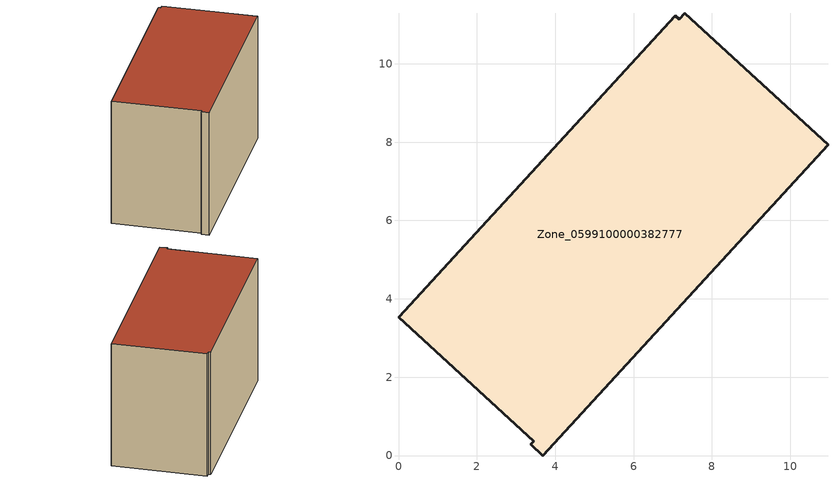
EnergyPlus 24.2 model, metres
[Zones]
Zone_0599100000382777
 floor ground (C_G): 7.31,11.29 10.96,7.93 3.68,0 3.37,0.28 3.45,0.37 0,3.53 7.07,11.23 7.17,11.14 z0
 wall outside (C_F): 3.45,0.37 3.37,0.28 3.68,0 10.96,7.93 7.31,11.29 7.17,11.14 7.07,11.23 0,3.53 3.45,0.37 z0:6.94
 roof outside (C_R): 10.96,7.93 7.31,11.29 7.17,11.14 7.07,11.23 0,3.53 3.45,0.37 3.37,0.28 3.68,0 z6.94
[BUILDING]
Pand.0599100000382777: North Axis=0; Terrain=City; Loads Convergence Tolerance Value=0.04; Temperature Convergence Tolerance Value=0.4; Solar Distribution=FullExterior; Maximum Number of Warmup Days=25; Minimum Number of Warmup Days=1
[Site:Location]
Rotterdam.The.Hague.AP_ZH_NLD Design_Conditions: Latitude=51.96; Longitude=4.45; Time Zone=1; Elevation=-4.5
[SITE:GROUNDTEMPERATURE:BUILDINGSURFACE]
18, 18, 18, 18, 18, 18, 18, 18, 18, 18, 18, 18
[MATERIAL] Thermal Absorptance=0.9; Solar Absorptance=0.7; Visible Absorptance=0.7
Name | Roughness | Thickness | Conductivity | Density | Specific Heat
G.TI.1992-2005 | MediumSmooth | 0.15 | 0.06 | 540 | 1210
F.TI.1992-2005 | Rough | 0.3 | 0.12 | 1920 | 840
R.TI.1992-2005 | MediumRough | 0.2 | 0.08 | 1500 | 1000
[CONSTRUCTION]
C_G: G.TI.1992-2005
C_F: F.TI.1992-2005
C_R: R.TI.1992-2005
[ZONE]
Zone_0599100000382777: Type=1; Multiplier=1; Ceiling Height=Autocalculate; Volume=Autocalculate; Floor Area=autocalculate; Part of Total Floor Area=Yes
[ZONEINFILTRATION:DESIGNFLOWRATE]
Infil_Zone_0599100000382777: Zone or ZoneList or Space or SpaceList=Zone_0599100000382777; Schedule=AlwaysOn; Design Flow Rate Calculation Method=Flow/Area; Flow Rate per Floor Area=0.0015; Constant Term Coefficient=1; Temperature Term Coefficient=0; Velocity Term Coefficient=0; Velocity Squared Term Coefficient=0
[HVACTEMPLATE:ZONE:IDEALLOADSAIRSYSTEM]
Zone_0599100000382777: Maximum Heating Supply Air Temperature=50; Minimum Cooling Supply Air Temperature=13; Maximum Heating Supply Air Humidity Ratio=0.0156; Minimum Cooling Supply Air Humidity Ratio=0.0077; Heating Limit=NoLimit; Cooling Limit=NoLimit; Dehumidification Control Type=ConstantSensibleHeatRatio; Cooling Sensible Heat Ratio=0.7; Dehumidification Setpoint=60; Humidification Control Type=None; Humidification Setpoint=30; Outdoor Air Method=None; Outdoor Air Flow Rate per Person=0.00944; Outdoor Air Flow Rate per Zone Floor Area=0; Outdoor Air Flow Rate per Zone=0; Demand Controlled Ventilation Type=None; Outdoor Air Economizer Type=NoEconomizer; Heat Recovery Type=None; Sensible Heat Recovery Effectiveness=0.7; Latent Heat Recovery Effectiveness=0.65
[ZONECONTROL:THERMOSTAT]
ThermostatControl_Zone_0599100000382777: Zone or ZoneList=Zone_0599100000382777; Control Type Schedule=DualSetpointControlType; Control 1=Thermostat_Zone_0599100000382777; Temperature Difference Between Cutout And Setpoint=0
[THERMOSTATSETPOINT:DUALSETPOINT]
Thermostat_Zone_0599100000382777: Heating Setpoint Temperature Schedule=HeatingSetpoint_Zone_0599100000382777; Cooling Setpoint Temperature Schedule=CoolingSetpoint_Zone_0599100000382777
[SCHEDULE:COMPACT]
HeatingSetpoint_Zone_0599100000382777: Through: 12/31, For: AllDays, Until: 24:00, 21
CoolingSetpoint_Zone_0599100000382777: Through: 12/31, For: AllDays, Until: 24:00, 24
DualSetpointControlType: Through: 12/31, For: AllDays, Until: 24:00, 4
AlwaysOn: Through: 12/31, For: AllDays, Until: 24:00, 1
